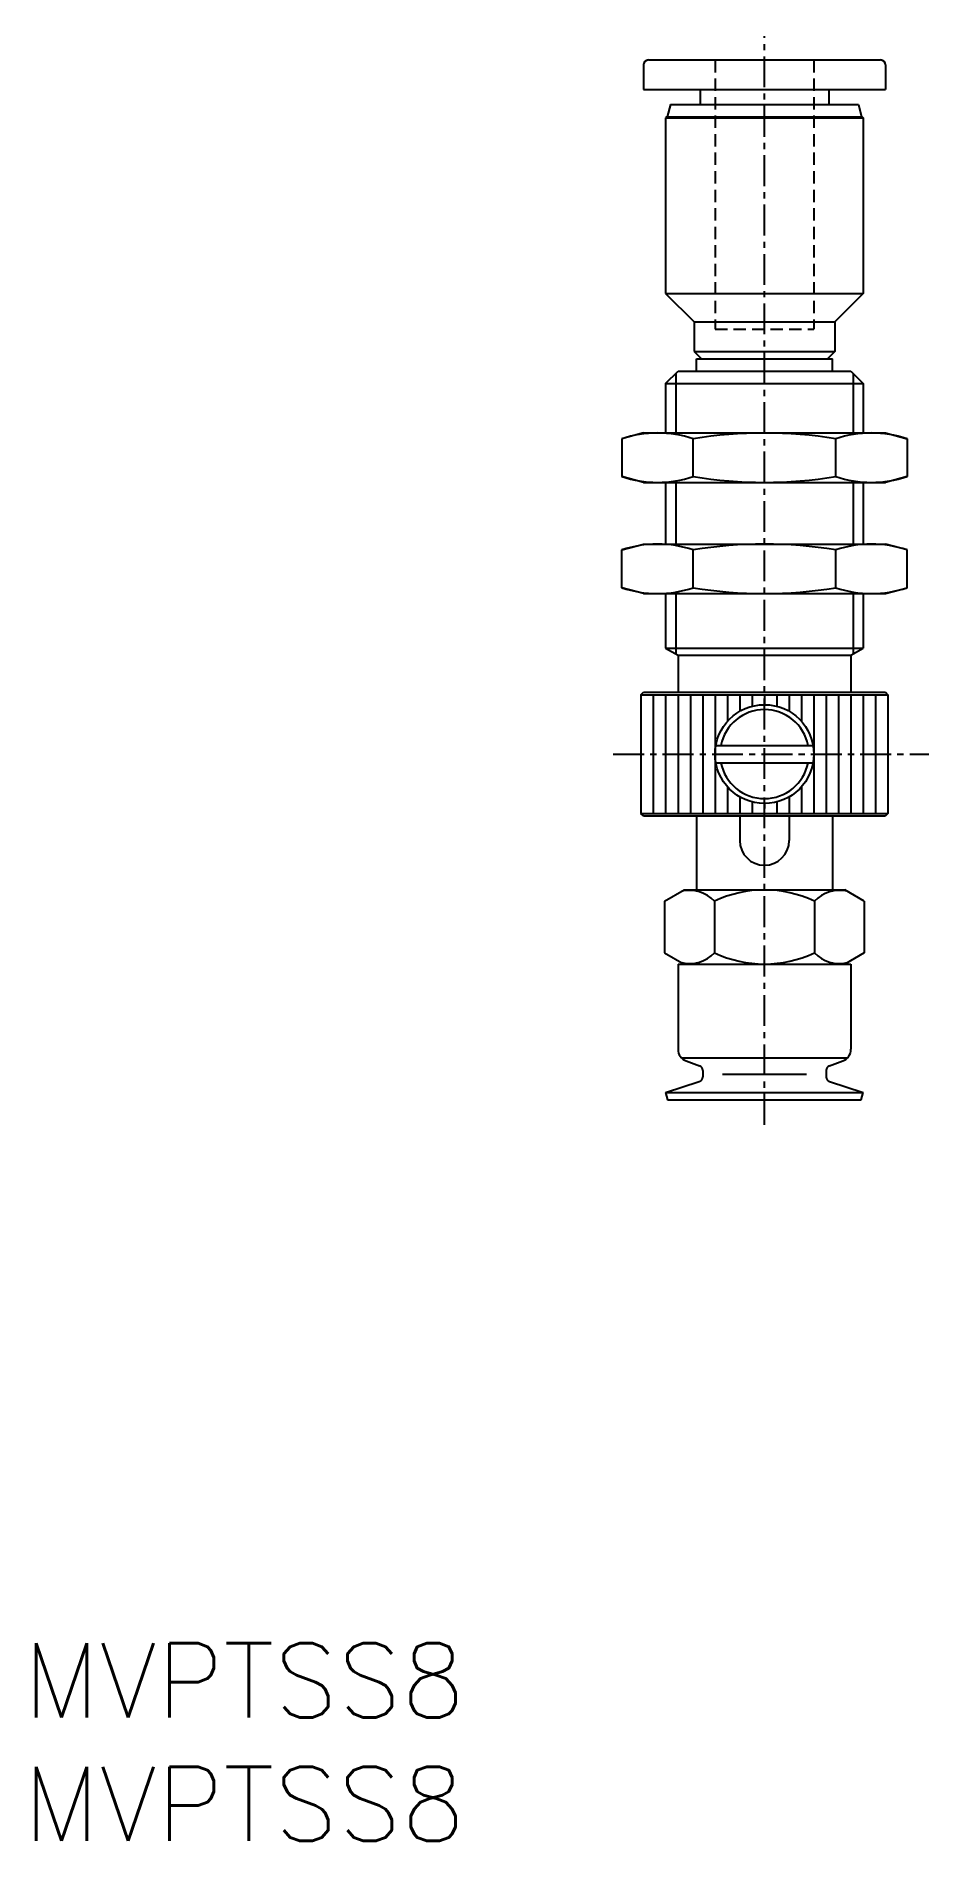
# Model space of a CAD drawing. Extents: x 0.5 to 36.7, y 0 to 73.1.
import ezdxf

# ---------------------------------------------------------------- set-up
doc = ezdxf.new("R2010")
doc.units = 0
doc.linetypes.add('CENTER', pattern=[2, 1.25, -0.25, 0.25, -0.25])
doc.linetypes.add('DASHED', pattern=[0.75, 0.5, -0.25])
doc.layers.get('0').update_dxf_attribs({"linetype": 'CONTINUOUS'})
doc.layers.add('CENTER', color=1, linetype='CENTER')
doc.styles.get("Standard").update_dxf_attribs({"font": 'txt.shx'})

# ---------------------------------------------------------------- blocks, each defined once
blk = doc.blocks.new('*U10')
at = {"color": 7, "linetype": 'CONTINUOUS'}
blk.add_text('MVPTSS8', height=3, dxfattribs=at).set_placement((0, 0))
blk = doc.blocks.new('*U11')
at = {"color": 7, "linetype": 'CONTINUOUS'}
blk.add_text('MVPTSS8', height=3, dxfattribs=at).set_placement((0, 5))

msp = doc.modelspace()

# ---------------------------------------------------------------- linework, layer by layer
at = {"color": 7, "linetype": 'CONTINUOUS'}
for p, q in [((25.10001, 71.900002), (25.10001, 70.899998)), ((25.30001, 72.100002), (34.7, 72.100002)), ((34.9, 71.900002), (34.9, 70.899998)), ((25.10001, 70.899998), (34.9, 70.899998)), ((27.39999, 70.899998), (27.39999, 70.299999)), ((32.6, 70.899998), (32.6, 70.299999)), ((26.19999, 70.300003), (26.06602, 69.799999)), ((26.20001, 70.299999), (33.8, 70.299999)), ((33.8, 70.299995), (33.93398, 69.800003)), ((26.06602, 69.800007), (26, 69.76189)), ((26, 69.761883), (26, 62.649998)), ((26, 69.761883), (34, 69.761883)), ((26.06602, 69.799999), (33.93398, 69.799999)), ((33.93398, 69.800003), (34, 69.761887)), ((34, 69.761883), (34, 62.649998)), ((26, 62.649998), (34, 62.649998)), ((26, 62.649994), (27.15, 61.499994)), ((34.00001, 62.649994), (32.85001, 61.499994)), ((27.14999, 61.500002), (32.85, 61.500002)), ((27.14999, 61.500002), (27.14999, 60.299997)), ((32.85, 61.500002), (32.85, 60.299997)), ((27.15, 60.299997), (27.45, 59.999992)), ((27.15001, 60.299997), (32.85, 60.299997)), ((27.25, 60.000002), (32.75, 60.000002)), ((27.25, 59.499996), (27.25, 60.000002)), ((32.85, 60.29999), (32.55, 59.999996)), ((32.75, 59.499996), (32.75, 60.000002)), ((25.99999, 59.000002), (26.499982, 59.499994)), ((26.40601, 59.406002), (26.40601, 56.999996)), ((26.499982, 59.499994), (33.500004, 59.499998)), ((33.500004, 59.499998), (34, 59.000002)), ((33.594, 59.406002), (33.594, 56.999996)), ((26, 58.999996), (26, 56.999996)), ((26, 58.999996), (34, 58.999996)), ((34, 58.999996), (34, 56.999996)), ((25.10001, 56.999996), (24.2265, 56.765942)), ((25.10001, 56.999996), (34.900007, 56.999996)), ((34.900007, 56.999996), (35.77351, 56.765944)), ((24.2265, 56.765942), (24.2265, 55.234051)), ((27.11325, 55.234051), (27.11325, 56.765942)), ((32.88675, 55.234051), (32.88675, 56.765942)), ((35.77351, 56.765942), (35.77351, 55.234051)), ((25.100017, 54.999996), (24.2265, 55.234055)), ((25.100017, 54.999996), (34.899993, 54.999996)), ((26, 54.999996), (26, 52.499996)), ((26.40601, 54.999996), (26.40601, 52.499996)), ((33.594, 54.999996), (33.594, 52.499996)), ((34, 54.999996), (34, 52.499996)), ((35.7735, 55.234051), (34.899993, 54.999996)), ((24.2265, 52.265944), (25.1, 52.499996)), ((24.2265, 50.734051), (24.2265, 52.265942)), ((25.1, 52.499996), (34.899976, 52.499996)), ((27.11325, 50.734051), (27.11325, 52.265942)), ((32.88675, 50.734051), (32.88675, 52.265942)), ((35.7735, 52.265934), (34.899976, 52.499996)), ((35.77351, 50.734051), (35.77351, 52.265942)), ((25.09999, 50.499992), (24.2265, 50.734045)), ((25.10001, 50.499996), (34.899993, 50.499996)), ((26, 50.499996), (26, 48.288677)), ((26.40601, 50.499996), (26.40601, 48.054272)), ((33.594, 50.499996), (33.594, 48.054272)), ((34, 50.499996), (34, 48.288677)), ((34.899993, 50.499996), (35.7735, 50.734053)), ((25.99999, 48.288666), (26.49999, 47.999992)), ((26, 48.28867), (34, 48.28867)), ((33.5, 47.999996), (34.00001, 48.288677)), ((26.5, 47.999996), (33.5, 47.999996)), ((26.5, 47.999996), (26.5, 46.5)), ((33.5, 47.999996), (33.5, 46.5)), ((25, 46.399988), (25.10001, 46.499998)), ((25, 46.399994), (25, 41.599998)), ((25, 46.399994), (35, 46.399994)), ((25.10001, 46.5), (34.9, 46.5)), ((25.5, 46.399994), (25.5, 41.599998)), ((26, 46.399994), (26, 41.599998)), ((26.5, 46.399994), (26.5, 41.599998)), ((27, 46.399994), (27, 41.599998)), ((27.5, 46.399994), (27.5, 41.599998)), ((28, 46.399994), (28, 41.599998)), ((28.5, 46.399994), (28.5, 45.322876)), ((29, 46.399994), (29, 45.732048)), ((29.5, 46.399994), (29.5, 45.936493)), ((30, 46.399994), (30, 46)), ((30.5, 46.399994), (30.5, 45.936493)), ((31, 46.399994), (31, 45.732048)), ((31.5, 46.399994), (31.5, 45.322876)), ((32, 46.399994), (32, 41.599998)), ((32.5, 46.399994), (32.5, 41.599998)), ((33, 46.399994), (33, 41.599998)), ((33.5, 46.399994), (33.5, 41.599998)), ((34, 46.399994), (34, 41.599998)), ((34.5, 46.399994), (34.5, 41.599998)), ((34.9, 46.499998), (35, 46.400002)), ((35, 46.399994), (35, 41.599998)), ((28.03085, 44.349998), (31.96915, 44.349998)), ((28.03085, 43.649994), (31.96915, 43.649994)), ((28.5, 42.677124), (28.5, 41.599998)), ((31.5, 42.677124), (31.5, 41.599998)), ((29, 42.267944), (29, 41.599998)), ((29.5, 42.063507), (29.5, 41.599998)), ((30, 42), (30, 41.800003)), ((30.5, 42.063507), (30.5, 41.599998)), ((31, 42.267944), (31, 41.599998)), ((25.1, 41.499998), (25, 41.600001)), ((25, 41.599998), (35, 41.599998)), ((25.10001, 41.5), (34.9, 41.5)), ((27.25, 41.5), (27.25, 38.5)), ((29, 41.5), (29, 40.5)), ((31, 41.5), (31, 40.5)), ((32.75, 41.5), (32.75, 38.5)), ((34.99999, 41.599996), (34.9, 41.499997)), ((25.95856, 38.043057), (26.75, 38.499997)), ((25.95856, 38.04306), (25.95856, 35.956947)), ((26.75, 38.5), (33.25, 38.5)), ((27.97928, 38.04306), (27.97928, 35.956947)), ((32.02073, 38.04306), (32.02073, 35.956947)), ((34.04145, 38.043057), (33.25, 38.500005)), ((34.04145, 38.04306), (34.04145, 35.956947)), ((25.95855, 35.956942), (26.74999, 35.499998)), ((34.04146, 35.956945), (33.25, 35.499998)), ((26.5, 35.5), (26.5, 32.050106)), ((26.5, 35.5), (33.5, 35.5)), ((33.5, 35.5), (33.5, 32.050106)), ((26.64303, 31.700004), (33.35697, 31.700004)), ((26.82899, 31.580261), (27.36841, 31.383929)), ((32.6316, 31.383927), (33.17101, 31.580256)), ((26, 30.300003), (27.3618, 30.74248)), ((27.5, 31.195992), (27.5, 30.93269)), ((28.29643, 31.046158), (31.70359, 31.046158)), ((32.5, 31.195992), (32.5, 30.93269)), ((32.6382, 30.742477), (34, 30.300003)), ((26, 30.300003), (34, 30.300003)), ((26, 30.300003), (26.08039, 30.000003)), ((26.08039, 30), (33.91962, 30)), ((33.91962, 30.000001), (34, 30.300003))]:
    msp.add_line(p, q, dxfattribs=at)
at = {"color": 3, "linetype": 'DASHED'}
for p, q in [((28, 72.100002), (28, 61.199999)), ((32, 72.100002), (32, 61.199999)), ((28, 61.199999), (32, 61.199999))]:
    msp.add_line(p, q, dxfattribs=at)
at = {"color": 7, "linetype": 'CONTINUOUS'}
msp.add_circle((30, 44), 2, dxfattribs=at)
for centre, radius, start, end in [((25.30001, 71.900002), 0.2, 90, 180), ((34.7, 71.900002), 0.2, 0, 90), ((25.66988, 52.432438), 4.567561, 71.578454, 108.42155), ((30, 39.080841), 17.919161, 80.729332, 99.270666), ((34.33013, 52.432438), 4.567561, 71.578454, 108.42155), ((25.66988, 59.567562), 4.567561, 251.57845, 288.42155), ((30, 72.919163), 17.919161, 260.72933, 279.27067), ((34.33013, 59.567562), 4.567561, 251.57845, 288.42155), ((25.66988, 47.93243), 4.567561, 71.578454, 108.42155), ((30, 34.580833), 17.919161, 80.729332, 99.270666), ((34.33013, 47.93243), 4.567561, 71.578454, 108.42155), ((25.66988, 55.067562), 4.567561, 251.57845, 288.42155), ((30, 68.419155), 17.919161, 260.72933, 279.27067), ((34.33013, 55.067562), 4.567561, 251.57845, 288.42155), ((30, 44), 1.8, 11.212284, 168.78772), ((30, 44), 1.8, 191.21228, 348.78772), ((30, 40.5), 1, 180, 0), ((26.9689, 37.094772), 1.38567, 43.184722, 103.18471), ((30, 33.803452), 4.696553, 64.516109, 115.48388), ((33.03109, 37.094772), 1.38567, 76.815278, 136.81528), ((26.9689, 36.905235), 1.38567, 256.81529, 316.81528), ((30, 40.196548), 4.696553, 244.51612, 295.48389), ((33.03109, 36.905235), 1.38567, 223.18472, 283.18472), ((27, 32.050106), 0.5, 180, 250.00001), ((33, 32.050106), 0.5, 289.99999, 0), ((27.3, 30.93269), 0.2, 287.99998, 0), ((27.3, 31.195992), 0.2, 0, 70.000023), ((32.7, 31.195992), 0.2, 109.99998, 180), ((32.7, 30.93269), 0.2, 179.99998, 252.00002)]:
    msp.add_arc(centre, radius, start, end, dxfattribs=at)
at = {"layer": 'CENTER', "color": 1, "linetype": 'CENTER'}
for p, q in [((30, 28.994247), (30, 73.06757)), ((23.87811, 44), (36.65656, 44))]:
    msp.add_line(p, q, dxfattribs=at)

# ---------------------------------------------------------------- block references
at = {"color": 7, "linetype": 'CONTINUOUS'}
for name in ['*U11', '*U10']:
    msp.add_blockref(name, (0, 0), dxfattribs=at)

doc.saveas('drawing.dxf')
